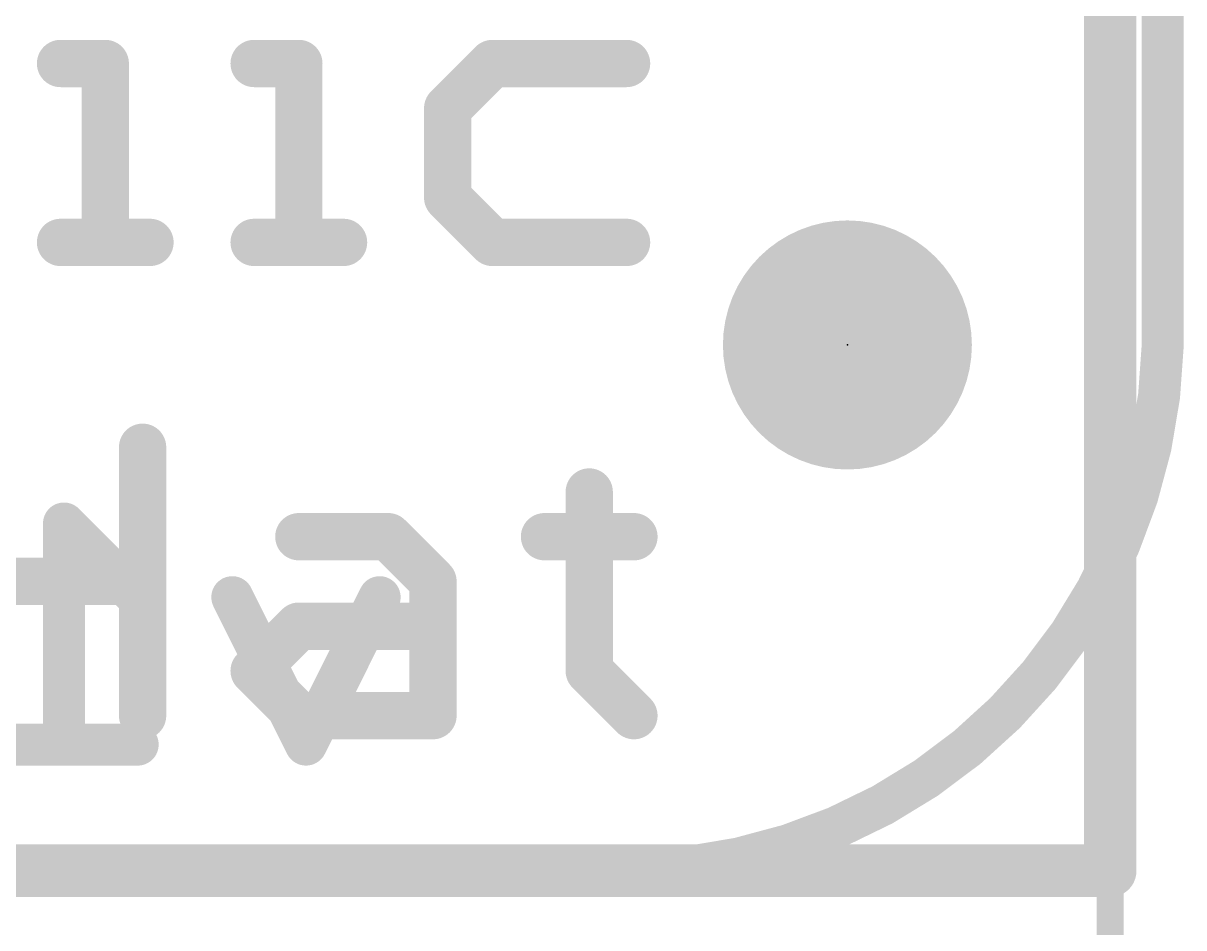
# Model space of a CAD drawing. Extents: x -29 to 79, y -27 to 74.
# Drawn here: x 46.82 to 52.43, y -0.28 to 4.09 of the extents above; entities that cross this region are included whole.
import ezdxf

# ---------------------------------------------------------------- set-up
doc = ezdxf.new("R2010")
doc.units = 0
for name, color, linetype in [('1', 12, 'CONTINUOUS'), ('16', 132, 'CONTINUOUS'), ('20', 53, 'CONTINUOUS'), ('21', 41, 'CONTINUOUS'), ('23', 53, 'CONTINUOUS'), ('24', 53, 'CONTINUOUS'), ('29', 253, 'CONTINUOUS'), ('30', 253, 'CONTINUOUS'), ('47', 253, 'CONTINUOUS')]:
    doc.layers.add(name, color=color, linetype=linetype)

# ---------------------------------------------------------------- blocks, each defined once
blk = doc.blocks.new('PIE')
at = {"const_width": 0.5}
blk.add_lwpolyline([(0, -0.25, 1), (0, 0.25, 1), (0, -0.25)], format="xyb", dxfattribs=at)

msp = doc.modelspace()

# ---------------------------------------------------------------- linework, layer by layer
at = {"layer": '1', "const_width": 0.254}
for points in [[(52.07, 22.86), (52.07, 0)], [(52.07, 0), (0, 0)]]:
    msp.add_lwpolyline(points, dxfattribs=at)
at = {"layer": '1', "const_width": 0.127}
for points in [[(52.07, -0.0635, 1), (52.07, 0.0635)], [(52.0065, 0, 1), (52.1335, 0)]]:
    msp.add_lwpolyline(points, format="xyb", dxfattribs=at)
at = {"layer": '16'}
for points, const_width in [([(52.07, 22.86), (52.07, 0)], 0.254), ([(47.37, 1.3214), (47.0141, 1.6773)], 0.2032), ([(47.0141, 1.6773), (47.0141, 0.6096)], 0.2032), ([(48.1835, 0.6096), (47.8276, 1.3214)], 0.2032), ([(48.5394, 1.3214), (48.1835, 0.6096)], 0.2032), ([(47.37, 0.6096), (46.6582, 0.6096)], 0.2032), ([(52.07, 0), (0, 0)], 0.254)]:
    msp.add_lwpolyline(points, dxfattribs=dict(at, const_width=const_width))
for points, const_width in [([(47.05, 1.7132, 1), (46.9782, 1.6414)], 0.1016), ([(47.0649, 1.6773, 1), (46.9633, 1.6773)], 0.1016), ([(47.3341, 1.2855, 1), (47.4059, 1.3573)], 0.1016), ([(47.873, 1.3441, 1), (47.7822, 1.2987)], 0.1016), ([(48.5848, 1.2987, 1), (48.494, 1.3441)], 0.1016), ([(47.37, 0.5588, 1), (47.37, 0.6604)], 0.1016), ([(48.1381, 0.6323, 1), (48.2289, 0.5869)], 0.1016), ([(48.1381, 0.5869, 1), (48.2289, 0.6323)], 0.1016), ([(46.9633, 0.6096, 1), (47.0649, 0.6096)], 0.1016), ([(52.07, -0.0635, 1), (52.07, 0.0635)], 0.127), ([(52.0065, 0, 1), (52.1335, 0)], 0.127)]:
    msp.add_lwpolyline(points, format="xyb", dxfattribs=dict(at, const_width=const_width))
at = {"layer": '20', "const_width": 0.2032}
for points in [[(52.324, 2.54), (52.324, 20.447)], [(49.784, 0), (2.54, 0)]]:
    msp.add_lwpolyline(points, dxfattribs=at)
at = {"layer": '20'}
for points, const_width in [([(49.784, 0, 0.4), (52.324, 2.54)], 0.2032), ([(52.3748, 2.5388, 1), (52.2732, 2.5412)], 0.1016), ([(52.2732, 2.54, 1), (52.3748, 2.54)], 0.1016), ([(49.7828, 0.0508, 1), (49.7852, -0.0508)], 0.1016), ([(49.784, -0.0508, 1), (49.784, 0.0508)], 0.1016)]:
    msp.add_lwpolyline(points, format="xyb", dxfattribs=dict(at, const_width=const_width))
at = {"layer": '21', "const_width": 0.2286}
for points in [[(46.9974, 3.8996), (47.2135, 3.8996)], [(47.2135, 3.8996), (47.2135, 3.0353)], [(47.9329, 3.8996), (48.149, 3.8996)], [(48.149, 3.8996), (48.149, 3.0353)], [(49.0845, 3.8996), (48.8685, 3.6836)], [(49.7328, 3.8996), (49.0845, 3.8996)], [(48.8685, 3.6836), (48.8685, 3.2514)], [(48.8685, 3.2514), (49.0845, 3.0353)], [(46.9974, 3.0353), (47.4296, 3.0353)], [(47.9329, 3.0353), (48.3651, 3.0353)], [(49.0845, 3.0353), (49.7328, 3.0353)], [(47.394, 2.0458), (47.394, 0.7493)], [(49.5523, 1.8297), (49.5523, 0.9654)], [(48.149, 1.6136), (48.5812, 1.6136)], [(48.5812, 1.6136), (48.7973, 1.3976)], [(49.3362, 1.6136), (49.7684, 1.6136)], [(46.5297, 1.3976), (47.394, 1.3976)], [(48.7973, 1.3976), (48.7973, 0.7493)], [(47.9329, 0.9654), (48.149, 1.1815)], [(48.149, 1.1815), (48.7973, 1.1815)], [(48.149, 0.7493), (47.9329, 0.9654)], [(49.5523, 0.9654), (49.7684, 0.7493)], [(48.7973, 0.7493), (48.149, 0.7493)]]:
    msp.add_lwpolyline(points, dxfattribs=at)
at = {"layer": '21', "const_width": 0.1143}
for points in [[(46.9974, 3.9568, 1), (46.9974, 3.8425)], [(47.2707, 3.8996, 1), (47.1564, 3.8996)], [(47.2135, 3.8425, 1), (47.2135, 3.9568)], [(47.9329, 3.9568, 1), (47.9329, 3.8425)], [(48.2062, 3.8996, 1), (48.0919, 3.8996)], [(48.149, 3.8425, 1), (48.149, 3.9568)], [(49.0845, 3.9568, 1), (49.0845, 3.8425)], [(49.125, 3.8592, 1), (49.0441, 3.94)], [(49.7328, 3.8425, 1), (49.7328, 3.9568)], [(48.828, 3.724, 1), (48.9089, 3.6431)], [(48.9256, 3.6836, 1), (48.8113, 3.6836)], [(48.9089, 3.2918, 1), (48.828, 3.211)], [(48.8113, 3.2514, 1), (48.9256, 3.2514)], [(46.9974, 3.0925, 1), (46.9974, 2.9782)], [(47.4296, 2.9782, 1), (47.4296, 3.0925)], [(47.9329, 3.0925, 1), (47.9329, 2.9782)], [(48.3651, 2.9782, 1), (48.3651, 3.0925)], [(49.0845, 3.0925, 1), (49.0845, 2.9782)], [(49.7328, 2.9782, 1), (49.7328, 3.0925)], [(47.1564, 3.0353, 1), (47.2707, 3.0353)], [(48.0919, 3.0353, 1), (48.2062, 3.0353)], [(49.0441, 2.9949, 1), (49.125, 3.0757)], [(47.4511, 2.0458, 1), (47.3368, 2.0458)], [(49.6095, 1.8297, 1), (49.4952, 1.8297)], [(48.149, 1.6708, 1), (48.149, 1.5565)], [(48.6216, 1.654, 1), (48.5408, 1.5732)], [(48.5812, 1.5565, 1), (48.5812, 1.6708)], [(49.3362, 1.6708, 1), (49.3362, 1.5565)], [(49.7684, 1.5565, 1), (49.7684, 1.6708)], [(47.394, 1.3404, 1), (47.394, 1.4547)], [(48.8544, 1.3976, 1), (48.7401, 1.3976)], [(48.7569, 1.3571, 1), (48.8377, 1.438)], [(48.149, 1.2386, 1), (48.149, 1.1243)], [(48.1894, 1.1411, 1), (48.1086, 1.2219)], [(48.7973, 1.1243, 1), (48.7973, 1.2386)], [(47.9733, 1.0058, 1), (47.8925, 0.925)], [(49.5927, 1.0058, 1), (49.5119, 0.925)], [(47.8925, 1.0058, 1), (47.9733, 0.925)], [(49.4952, 0.9654, 1), (49.6095, 0.9654)], [(48.149, 0.8065, 1), (48.149, 0.6922)], [(48.1086, 0.7089, 1), (48.1894, 0.7897)], [(48.7973, 0.6922, 1), (48.7973, 0.8065)], [(49.728, 0.7089, 1), (49.8088, 0.7897)], [(47.3368, 0.7493, 1), (47.4511, 0.7493)], [(48.7401, 0.7493, 1), (48.8544, 0.7493)]]:
    msp.add_lwpolyline(points, format="xyb", dxfattribs=at)
at = {"layer": '23'}
msp.add_point((50.8, 2.54), dxfattribs=at)
at = {"layer": '24'}
msp.add_point((50.8, 2.54), dxfattribs=at)
at = {"layer": '47', "const_width": 0.13}
msp.add_lwpolyline([(52.07, 0), (52.07, -7.03)], dxfattribs=at)
at = {"layer": '47', "const_width": 0.065}
msp.add_lwpolyline([(52.1025, 0, 1), (52.0375, 0)], format="xyb", dxfattribs=at)

# ---------------------------------------------------------------- block references
at = {"layer": '1'}
msp.add_blockref('PIE', (50.8, 2.54), dxfattribs=at)
at = {"layer": '16'}
msp.add_blockref('PIE', (50.8, 2.54), dxfattribs=at)
at = {"layer": '29', "xscale": 1.2032, "yscale": 1.2032}
msp.add_blockref('PIE', (50.8, 2.54), dxfattribs=at)
at = {"layer": '30', "xscale": 1.2032, "yscale": 1.2032}
msp.add_blockref('PIE', (50.8, 2.54), dxfattribs=at)

doc.saveas('drawing.dxf')
